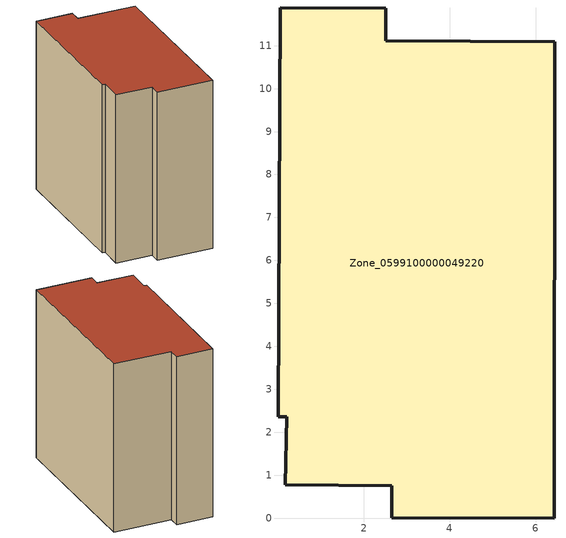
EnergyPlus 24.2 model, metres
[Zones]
Zone_0599100000049220
 floor ground (C_G): 0.2,2.35 0.01,2.35 0.06,11.88 2.5,11.87 2.5,11.12 6.45,11.1 6.43,0 2.65,0 2.65,0.76 0.17,0.77 z0
 wall outside (C_F): 2.65,0 6.43,0 6.45,11.1 2.5,11.12 2.5,11.87 0.06,11.88 0.01,2.35 0.2,2.35 0.17,0.77 2.65,0.76 2.65,0 z0:11.69
 roof outside (C_R): 0.01,2.35 0.2,2.35 0.17,0.77 2.65,0.76 2.65,0 6.43,0 6.45,11.1 2.5,11.12 2.5,11.87 0.06,11.88 z11.69
[BUILDING]
Pand.0599100000049220: North Axis=0; Terrain=City; Loads Convergence Tolerance Value=0.04; Temperature Convergence Tolerance Value=0.4; Solar Distribution=FullExterior; Maximum Number of Warmup Days=25; Minimum Number of Warmup Days=1
[Site:Location]
Rotterdam.The.Hague.AP_ZH_NLD Design_Conditions: Latitude=51.96; Longitude=4.45; Time Zone=1; Elevation=-4.5
[SITE:GROUNDTEMPERATURE:BUILDINGSURFACE]
18, 18, 18, 18, 18, 18, 18, 18, 18, 18, 18, 18
[MATERIAL] Thermal Absorptance=0.9; Solar Absorptance=0.7; Visible Absorptance=0.7
Name | Roughness | Thickness | Conductivity | Density | Specific Heat
G.TC.1946 | MediumSmooth | 0.15 | 1 | 540 | 1210
F.TC.1946 | Rough | 0.3 | 0.857143 | 1920 | 840
R.TC.1946 | MediumRough | 0.2 | 0.909091 | 1500 | 1000
[CONSTRUCTION]
C_G: G.TC.1946
C_F: F.TC.1946
C_R: R.TC.1946
[ZONE]
Zone_0599100000049220: Type=1; Multiplier=1; Ceiling Height=Autocalculate; Volume=Autocalculate; Floor Area=autocalculate; Part of Total Floor Area=Yes
[ZONEINFILTRATION:DESIGNFLOWRATE]
Infil_Zone_0599100000049220: Zone or ZoneList or Space or SpaceList=Zone_0599100000049220; Schedule=AlwaysOn; Design Flow Rate Calculation Method=Flow/Area; Flow Rate per Floor Area=0.003; Constant Term Coefficient=1; Temperature Term Coefficient=0; Velocity Term Coefficient=0; Velocity Squared Term Coefficient=0
[HVACTEMPLATE:ZONE:IDEALLOADSAIRSYSTEM]
Zone_0599100000049220: Maximum Heating Supply Air Temperature=50; Minimum Cooling Supply Air Temperature=13; Maximum Heating Supply Air Humidity Ratio=0.0156; Minimum Cooling Supply Air Humidity Ratio=0.0077; Heating Limit=NoLimit; Cooling Limit=NoLimit; Dehumidification Control Type=ConstantSensibleHeatRatio; Cooling Sensible Heat Ratio=0.7; Dehumidification Setpoint=60; Humidification Control Type=None; Humidification Setpoint=30; Outdoor Air Method=None; Outdoor Air Flow Rate per Person=0.00944; Outdoor Air Flow Rate per Zone Floor Area=0; Outdoor Air Flow Rate per Zone=0; Demand Controlled Ventilation Type=None; Outdoor Air Economizer Type=NoEconomizer; Heat Recovery Type=None; Sensible Heat Recovery Effectiveness=0.7; Latent Heat Recovery Effectiveness=0.65
[ZONECONTROL:THERMOSTAT]
ThermostatControl_Zone_0599100000049220: Zone or ZoneList=Zone_0599100000049220; Control Type Schedule=DualSetpointControlType; Control 1=Thermostat_Zone_0599100000049220; Temperature Difference Between Cutout And Setpoint=0
[THERMOSTATSETPOINT:DUALSETPOINT]
Thermostat_Zone_0599100000049220: Heating Setpoint Temperature Schedule=HeatingSetpoint_Zone_0599100000049220; Cooling Setpoint Temperature Schedule=CoolingSetpoint_Zone_0599100000049220
[SCHEDULE:COMPACT]
HeatingSetpoint_Zone_0599100000049220: Through: 12/31, For: AllDays, Until: 24:00, 21
CoolingSetpoint_Zone_0599100000049220: Through: 12/31, For: AllDays, Until: 24:00, 24
DualSetpointControlType: Through: 12/31, For: AllDays, Until: 24:00, 4
AlwaysOn: Through: 12/31, For: AllDays, Until: 24:00, 1
